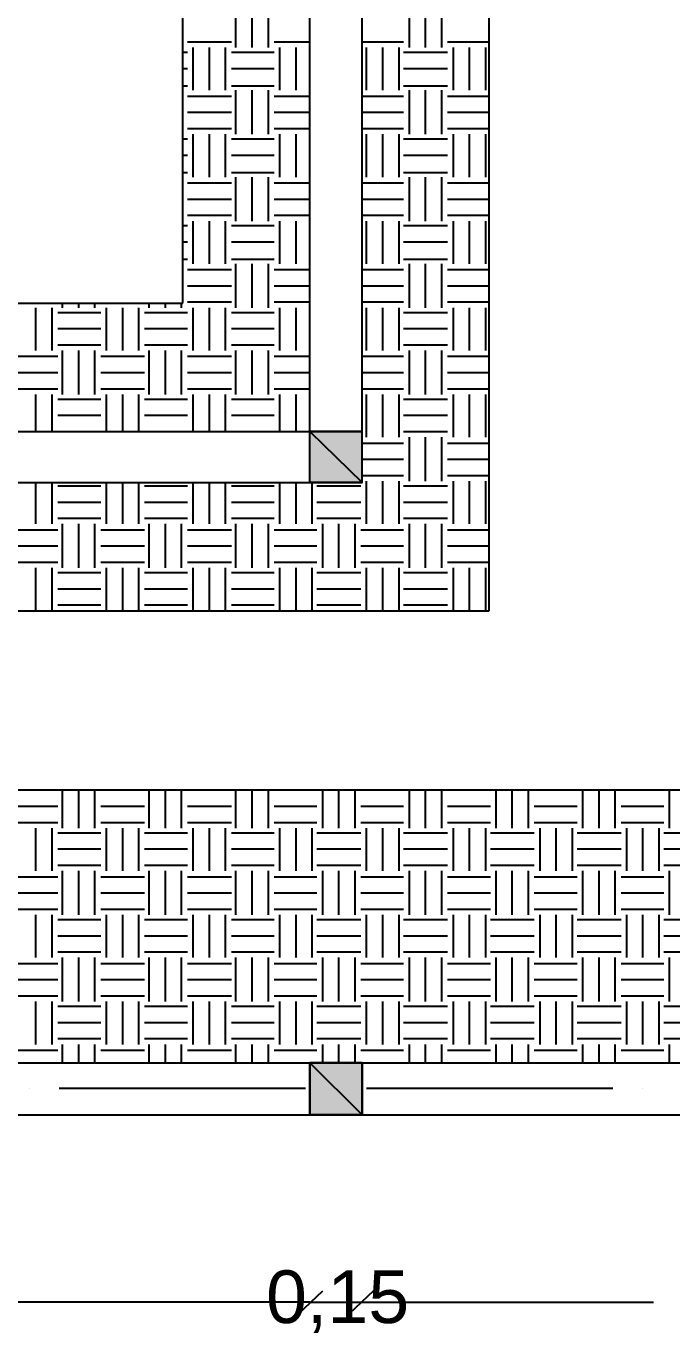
# Model space of a CAD drawing. Header units: millimetres. Extents: x 3504 to 3889, y 1729 to 1927.
# Drawn here: x 3692.87 to 3716.51, y 1728.92 to 1776.76 of the extents above; entities that cross this region are included whole.
import ezdxf

# ---------------------------------------------------------------- set-up
doc = ezdxf.new("R2010")
doc.units = ezdxf.units.MM
doc.styles.add('Arial$001H0', font='arial.ttf')

msp = doc.modelspace()

# ---------------------------------------------------------------- hatches: boundary and pattern name
at = {"true_color": 0x000000}
h = msp.add_hatch(color=18, dxfattribs=at)
h.paths.add_polyline_path([(3705.166, 1761.919), (3703.261, 1761.919), (3705.166, 1760.056)])
h.paths.add_polyline_path([(3703.261, 1761.919), (3705.166, 1760.056), (3703.261, 1760.056)])
h = msp.add_hatch(color=18, dxfattribs=at)
h.paths.add_polyline_path([(3705.166, 1738.805), (3703.261, 1738.805), (3705.166, 1736.9)])
h.paths.add_polyline_path([(3703.261, 1738.805), (3705.166, 1736.9), (3703.261, 1736.9)])

# ---------------------------------------------------------------- linework, layer by layer
at = {"color": 18, "linetype": 'Continuous', "lineweight": -2, "true_color": 0x000000}
for p, q in [((3703.261, 1760.056), (3703.261, 1801.289)), ((3705.166, 1760.056), (3705.166, 1801.289)), ((3709.823, 1755.357), (3709.823, 1795.108)), ((3698.604, 1766.618), (3698.604, 1794.727)), ((3700.552, 1775.973), (3700.552, 1777.582)), ((3701.144, 1775.973), (3701.144, 1777.582)), ((3701.737, 1775.973), (3701.737, 1777.582)), ((3706.902, 1775.973), (3706.902, 1777.582)), ((3707.494, 1775.973), (3707.494, 1777.582)), ((3708.087, 1775.973), (3708.087, 1777.582)), ((3698.774, 1776.185), (3700.382, 1776.185)), ((3701.949, 1776.185), (3703.261, 1776.185)), ((3705.166, 1776.185), (3706.69, 1776.185)), ((3708.299, 1776.185), (3709.823, 1776.185)), ((3698.604, 1775.804), (3698.774, 1775.804)), ((3698.985, 1774.407), (3698.985, 1775.973)), ((3699.578, 1774.407), (3699.578, 1775.973)), ((3700.171, 1774.407), (3700.171, 1775.973)), ((3700.382, 1775.804), (3701.949, 1775.804)), ((3702.16, 1774.407), (3702.16, 1775.973)), ((3702.753, 1774.407), (3702.753, 1775.973)), ((3705.335, 1774.407), (3705.335, 1775.973)), ((3705.928, 1774.407), (3705.928, 1775.973)), ((3706.521, 1774.407), (3706.521, 1775.973)), ((3706.69, 1775.804), (3708.299, 1775.804)), ((3708.51, 1774.407), (3708.51, 1775.973)), ((3709.103, 1774.407), (3709.103, 1775.973)), ((3709.696, 1774.407), (3709.696, 1775.973)), ((3698.604, 1775.211), (3698.774, 1775.211)), ((3700.382, 1775.211), (3701.949, 1775.211)), ((3706.69, 1775.211), (3708.299, 1775.211)), ((3698.604, 1774.576), (3698.774, 1774.576)), ((3700.382, 1774.576), (3701.949, 1774.576)), ((3700.552, 1772.798), (3700.552, 1774.407)), ((3701.144, 1772.798), (3701.144, 1774.407)), ((3701.737, 1772.798), (3701.737, 1774.407)), ((3706.69, 1774.576), (3708.299, 1774.576)), ((3706.902, 1772.798), (3706.902, 1774.407)), ((3707.494, 1772.798), (3707.494, 1774.407)), ((3708.087, 1772.798), (3708.087, 1774.407)), ((3698.774, 1774.195), (3700.382, 1774.195)), ((3701.949, 1774.195), (3703.261, 1774.195)), ((3705.166, 1774.195), (3706.69, 1774.195)), ((3708.299, 1774.195), (3709.823, 1774.195)), ((3698.774, 1773.603), (3700.382, 1773.603)), ((3701.949, 1773.603), (3703.261, 1773.603)), ((3705.166, 1773.603), (3706.69, 1773.603)), ((3708.299, 1773.603), (3709.823, 1773.603)), ((3698.774, 1773.01), (3700.382, 1773.01)), ((3698.985, 1771.232), (3698.985, 1772.798)), ((3699.578, 1771.232), (3699.578, 1772.798)), ((3700.171, 1771.232), (3700.171, 1772.798)), ((3701.949, 1773.01), (3703.261, 1773.01)), ((3702.16, 1771.232), (3702.16, 1772.798)), ((3702.753, 1771.232), (3702.753, 1772.798)), ((3705.166, 1773.01), (3706.69, 1773.01)), ((3705.335, 1771.232), (3705.335, 1772.798)), ((3705.928, 1771.232), (3705.928, 1772.798)), ((3706.521, 1771.232), (3706.521, 1772.798)), ((3708.299, 1773.01), (3709.823, 1773.01)), ((3708.51, 1771.232), (3708.51, 1772.798)), ((3709.103, 1771.232), (3709.103, 1772.798)), ((3709.696, 1771.232), (3709.696, 1772.798)), ((3698.604, 1772.629), (3698.774, 1772.629)), ((3700.382, 1772.629), (3701.949, 1772.629)), ((3706.69, 1772.629), (3708.299, 1772.629)), ((3698.604, 1772.036), (3698.774, 1772.036)), ((3700.382, 1772.036), (3701.949, 1772.036)), ((3706.69, 1772.036), (3708.299, 1772.036)), ((3698.604, 1771.401), (3698.774, 1771.401)), ((3700.382, 1771.401), (3701.949, 1771.401)), ((3706.69, 1771.401), (3708.299, 1771.401)), ((3698.774, 1771.02), (3700.382, 1771.02)), ((3700.552, 1769.623), (3700.552, 1771.232)), ((3701.144, 1769.623), (3701.144, 1771.232)), ((3701.737, 1769.623), (3701.737, 1771.232)), ((3701.949, 1771.02), (3703.261, 1771.02)), ((3705.166, 1771.02), (3706.69, 1771.02)), ((3706.902, 1769.623), (3706.902, 1771.232)), ((3707.494, 1769.623), (3707.494, 1771.232)), ((3708.087, 1769.623), (3708.087, 1771.232)), ((3708.299, 1771.02), (3709.823, 1771.02)), ((3698.774, 1770.428), (3700.382, 1770.428)), ((3701.949, 1770.428), (3703.261, 1770.428)), ((3705.166, 1770.428), (3706.69, 1770.428)), ((3708.299, 1770.428), (3709.823, 1770.428)), ((3698.604, 1769.454), (3698.774, 1769.454)), ((3698.774, 1769.835), (3700.382, 1769.835)), ((3698.985, 1768.057), (3698.985, 1769.623)), ((3699.578, 1768.057), (3699.578, 1769.623)), ((3700.171, 1768.057), (3700.171, 1769.623)), ((3700.382, 1769.454), (3701.949, 1769.454)), ((3701.949, 1769.835), (3703.261, 1769.835)), ((3702.16, 1768.057), (3702.16, 1769.623)), ((3702.753, 1768.057), (3702.753, 1769.623)), ((3705.166, 1769.835), (3706.69, 1769.835)), ((3705.335, 1768.057), (3705.335, 1769.623)), ((3705.928, 1768.057), (3705.928, 1769.623)), ((3706.521, 1768.057), (3706.521, 1769.623)), ((3706.69, 1769.454), (3708.299, 1769.454)), ((3708.299, 1769.835), (3709.823, 1769.835)), ((3708.51, 1768.057), (3708.51, 1769.623)), ((3709.103, 1768.057), (3709.103, 1769.623)), ((3709.696, 1768.057), (3709.696, 1769.623)), ((3698.604, 1768.861), (3698.774, 1768.861)), ((3700.382, 1768.861), (3701.949, 1768.861)), ((3706.69, 1768.861), (3708.299, 1768.861)), ((3698.604, 1768.226), (3698.774, 1768.226)), ((3700.382, 1768.226), (3701.949, 1768.226)), ((3700.552, 1766.448), (3700.552, 1768.057)), ((3701.144, 1766.448), (3701.144, 1768.057)), ((3701.737, 1766.448), (3701.737, 1768.057)), ((3706.69, 1768.226), (3708.299, 1768.226)), ((3706.902, 1766.448), (3706.902, 1768.057)), ((3707.494, 1766.448), (3707.494, 1768.057)), ((3708.087, 1766.448), (3708.087, 1768.057)), ((3698.774, 1767.845), (3700.382, 1767.845)), ((3701.949, 1767.845), (3703.261, 1767.845)), ((3705.166, 1767.845), (3706.69, 1767.845)), ((3708.299, 1767.845), (3709.823, 1767.845)), ((3698.774, 1767.253), (3700.382, 1767.253)), ((3701.949, 1767.253), (3703.261, 1767.253)), ((3705.166, 1767.253), (3706.69, 1767.253)), ((3708.299, 1767.253), (3709.823, 1767.253)), ((3672.95, 1766.618), (3698.604, 1766.618)), ((3672.95, 1766.618), (3698.604, 1766.618)), ((3694.202, 1766.448), (3694.202, 1766.618)), ((3694.794, 1766.448), (3694.794, 1766.618)), ((3695.387, 1766.448), (3695.387, 1766.618)), ((3697.377, 1766.448), (3697.377, 1766.618)), ((3697.969, 1766.448), (3697.969, 1766.618)), ((3698.562, 1766.448), (3698.562, 1766.618)), ((3698.774, 1766.66), (3700.382, 1766.66)), ((3701.949, 1766.66), (3703.261, 1766.66)), ((3705.166, 1766.66), (3706.69, 1766.66)), ((3708.299, 1766.66), (3709.823, 1766.66)), ((3693.228, 1764.882), (3693.228, 1766.448)), ((3693.821, 1764.882), (3693.821, 1766.448)), ((3694.032, 1766.279), (3695.599, 1766.279)), ((3695.81, 1764.882), (3695.81, 1766.448)), ((3696.403, 1764.882), (3696.403, 1766.448)), ((3696.996, 1764.882), (3696.996, 1766.448)), ((3697.207, 1766.279), (3698.774, 1766.279)), ((3698.985, 1764.882), (3698.985, 1766.448)), ((3699.578, 1764.882), (3699.578, 1766.448)), ((3700.171, 1764.882), (3700.171, 1766.448)), ((3700.382, 1766.279), (3701.949, 1766.279)), ((3702.16, 1764.882), (3702.16, 1766.448)), ((3702.753, 1764.882), (3702.753, 1766.448)), ((3705.335, 1764.882), (3705.335, 1766.448)), ((3705.928, 1764.882), (3705.928, 1766.448)), ((3706.521, 1764.882), (3706.521, 1766.448)), ((3706.69, 1766.279), (3708.299, 1766.279)), ((3708.51, 1764.882), (3708.51, 1766.448)), ((3709.103, 1764.882), (3709.103, 1766.448)), ((3709.696, 1764.882), (3709.696, 1766.448)), ((3694.032, 1765.686), (3695.599, 1765.686)), ((3697.207, 1765.686), (3698.774, 1765.686)), ((3700.382, 1765.686), (3701.949, 1765.686)), ((3706.69, 1765.686), (3708.299, 1765.686)), ((3692.424, 1764.67), (3694.032, 1764.67)), ((3694.032, 1765.094), (3695.599, 1765.094)), ((3694.202, 1763.273), (3694.202, 1764.882)), ((3694.794, 1763.273), (3694.794, 1764.882)), ((3695.387, 1763.273), (3695.387, 1764.882)), ((3695.599, 1764.67), (3697.207, 1764.67)), ((3697.207, 1765.094), (3698.774, 1765.094)), ((3697.377, 1763.273), (3697.377, 1764.882)), ((3697.969, 1763.273), (3697.969, 1764.882)), ((3698.562, 1763.273), (3698.562, 1764.882)), ((3698.774, 1764.67), (3700.382, 1764.67)), ((3700.382, 1765.094), (3701.949, 1765.094)), ((3700.552, 1763.273), (3700.552, 1764.882)), ((3701.144, 1763.273), (3701.144, 1764.882)), ((3701.737, 1763.273), (3701.737, 1764.882)), ((3701.949, 1764.67), (3703.261, 1764.67)), ((3705.166, 1764.67), (3706.69, 1764.67)), ((3706.69, 1765.094), (3708.299, 1765.094)), ((3706.902, 1763.273), (3706.902, 1764.882)), ((3707.494, 1763.273), (3707.494, 1764.882)), ((3708.087, 1763.273), (3708.087, 1764.882)), ((3708.299, 1764.67), (3709.823, 1764.67)), ((3692.424, 1764.078), (3694.032, 1764.078)), ((3695.599, 1764.078), (3697.207, 1764.078)), ((3698.774, 1764.078), (3700.382, 1764.078)), ((3701.949, 1764.078), (3703.261, 1764.078)), ((3705.166, 1764.078), (3706.69, 1764.078)), ((3708.299, 1764.078), (3709.823, 1764.078)), ((3692.424, 1763.485), (3694.032, 1763.485)), ((3693.228, 1761.919), (3693.228, 1763.273)), ((3693.821, 1761.919), (3693.821, 1763.273)), ((3695.599, 1763.485), (3697.207, 1763.485)), ((3695.81, 1761.919), (3695.81, 1763.273)), ((3696.403, 1761.919), (3696.403, 1763.273)), ((3696.996, 1761.919), (3696.996, 1763.273)), ((3698.774, 1763.485), (3700.382, 1763.485)), ((3698.985, 1761.919), (3698.985, 1763.273)), ((3699.578, 1761.919), (3699.578, 1763.273)), ((3700.171, 1761.919), (3700.171, 1763.273)), ((3701.949, 1763.485), (3703.261, 1763.485)), ((3702.16, 1761.919), (3702.16, 1763.273)), ((3702.753, 1761.919), (3702.753, 1763.273)), ((3705.166, 1763.485), (3706.69, 1763.485)), ((3705.335, 1761.707), (3705.335, 1763.273)), ((3705.928, 1761.707), (3705.928, 1763.273)), ((3706.521, 1761.707), (3706.521, 1763.273)), ((3708.299, 1763.485), (3709.823, 1763.485)), ((3708.51, 1761.707), (3708.51, 1763.273)), ((3709.103, 1761.707), (3709.103, 1763.273)), ((3709.696, 1761.707), (3709.696, 1763.273)), ((3694.032, 1763.104), (3695.599, 1763.104)), ((3697.207, 1763.104), (3698.774, 1763.104)), ((3700.382, 1763.104), (3701.949, 1763.104)), ((3706.69, 1763.104), (3708.299, 1763.104)), ((3694.032, 1762.511), (3695.599, 1762.511)), ((3697.207, 1762.511), (3698.774, 1762.511)), ((3700.382, 1762.511), (3701.949, 1762.511)), ((3706.69, 1762.511), (3708.299, 1762.511)), ((3572.028, 1761.919), (3705.166, 1761.919)), ((3706.69, 1761.919), (3708.299, 1761.919)), ((3705.166, 1761.495), (3706.69, 1761.495)), ((3706.902, 1760.098), (3706.902, 1761.707)), ((3707.494, 1760.098), (3707.494, 1761.707)), ((3708.087, 1760.098), (3708.087, 1761.707)), ((3708.299, 1761.495), (3709.823, 1761.495)), ((3705.166, 1760.903), (3706.69, 1760.903)), ((3708.299, 1760.903), (3709.823, 1760.903)), ((3572.028, 1760.056), (3705.166, 1760.056)), ((3693.228, 1758.532), (3693.228, 1760.056)), ((3693.821, 1758.532), (3693.821, 1760.056)), ((3694.032, 1759.929), (3695.599, 1759.929)), ((3695.81, 1758.532), (3695.81, 1760.056)), ((3696.403, 1758.532), (3696.403, 1760.056)), ((3696.996, 1758.532), (3696.996, 1760.056)), ((3697.207, 1759.929), (3698.774, 1759.929)), ((3698.985, 1758.532), (3698.985, 1760.056)), ((3699.578, 1758.532), (3699.578, 1760.056)), ((3700.171, 1758.532), (3700.171, 1760.056)), ((3700.382, 1759.929), (3701.949, 1759.929)), ((3702.16, 1758.532), (3702.16, 1760.056)), ((3702.753, 1758.532), (3702.753, 1760.056)), ((3703.346, 1758.532), (3703.346, 1760.056)), ((3703.515, 1759.929), (3705.124, 1759.929)), ((3705.166, 1760.31), (3706.69, 1760.31)), ((3705.335, 1758.532), (3705.335, 1760.098)), ((3705.928, 1758.532), (3705.928, 1760.098)), ((3706.521, 1758.532), (3706.521, 1760.098)), ((3706.69, 1759.929), (3708.299, 1759.929)), ((3708.299, 1760.31), (3709.823, 1760.31)), ((3708.51, 1758.532), (3708.51, 1760.098)), ((3709.103, 1758.532), (3709.103, 1760.098)), ((3709.696, 1758.532), (3709.696, 1760.098)), ((3694.032, 1759.336), (3695.599, 1759.336)), ((3697.207, 1759.336), (3698.774, 1759.336)), ((3700.382, 1759.336), (3701.949, 1759.336)), ((3703.515, 1759.336), (3705.124, 1759.336)), ((3706.69, 1759.336), (3708.299, 1759.336)), ((3694.032, 1758.744), (3695.599, 1758.744)), ((3694.202, 1756.923), (3694.202, 1758.532)), ((3694.794, 1756.923), (3694.794, 1758.532)), ((3695.387, 1756.923), (3695.387, 1758.532)), ((3697.207, 1758.744), (3698.774, 1758.744)), ((3697.377, 1756.923), (3697.377, 1758.532)), ((3697.969, 1756.923), (3697.969, 1758.532)), ((3698.562, 1756.923), (3698.562, 1758.532)), ((3700.382, 1758.744), (3701.949, 1758.744)), ((3700.552, 1756.923), (3700.552, 1758.532)), ((3701.144, 1756.923), (3701.144, 1758.532)), ((3701.737, 1756.923), (3701.737, 1758.532)), ((3703.515, 1758.744), (3705.124, 1758.744)), ((3703.727, 1756.923), (3703.727, 1758.532)), ((3704.319, 1756.923), (3704.319, 1758.532)), ((3704.912, 1756.923), (3704.912, 1758.532)), ((3706.69, 1758.744), (3708.299, 1758.744)), ((3706.902, 1756.923), (3706.902, 1758.532)), ((3707.494, 1756.923), (3707.494, 1758.532)), ((3708.087, 1756.923), (3708.087, 1758.532)), ((3692.424, 1758.32), (3694.032, 1758.32)), ((3695.599, 1758.32), (3697.207, 1758.32)), ((3698.774, 1758.32), (3700.382, 1758.32)), ((3701.949, 1758.32), (3703.515, 1758.32)), ((3705.124, 1758.32), (3706.69, 1758.32)), ((3708.299, 1758.32), (3709.823, 1758.32)), ((3692.424, 1757.728), (3694.032, 1757.728)), ((3695.599, 1757.728), (3697.207, 1757.728)), ((3698.774, 1757.728), (3700.382, 1757.728)), ((3701.949, 1757.728), (3703.515, 1757.728)), ((3705.124, 1757.728), (3706.69, 1757.728)), ((3708.299, 1757.728), (3709.823, 1757.728)), ((3692.424, 1757.135), (3694.032, 1757.135)), ((3695.599, 1757.135), (3697.207, 1757.135)), ((3698.774, 1757.135), (3700.382, 1757.135)), ((3701.949, 1757.135), (3703.515, 1757.135)), ((3705.124, 1757.135), (3706.69, 1757.135)), ((3708.299, 1757.135), (3709.823, 1757.135)), ((3693.228, 1755.357), (3693.228, 1756.923)), ((3693.821, 1755.357), (3693.821, 1756.923)), ((3694.032, 1756.754), (3695.599, 1756.754)), ((3695.81, 1755.357), (3695.81, 1756.923)), ((3696.403, 1755.357), (3696.403, 1756.923)), ((3696.996, 1755.357), (3696.996, 1756.923)), ((3697.207, 1756.754), (3698.774, 1756.754)), ((3698.985, 1755.357), (3698.985, 1756.923)), ((3699.578, 1755.357), (3699.578, 1756.923)), ((3700.171, 1755.357), (3700.171, 1756.923)), ((3700.382, 1756.754), (3701.949, 1756.754)), ((3702.16, 1755.357), (3702.16, 1756.923)), ((3702.753, 1755.357), (3702.753, 1756.923)), ((3703.346, 1755.357), (3703.346, 1756.923)), ((3703.515, 1756.754), (3705.124, 1756.754)), ((3705.335, 1755.357), (3705.335, 1756.923)), ((3705.928, 1755.357), (3705.928, 1756.923)), ((3706.521, 1755.357), (3706.521, 1756.923)), ((3706.69, 1756.754), (3708.299, 1756.754)), ((3708.51, 1755.357), (3708.51, 1756.923)), ((3709.103, 1755.357), (3709.103, 1756.923)), ((3709.696, 1755.357), (3709.696, 1756.923)), ((3694.032, 1756.161), (3695.599, 1756.161)), ((3697.207, 1756.161), (3698.774, 1756.161)), ((3700.382, 1756.161), (3701.949, 1756.161)), ((3703.515, 1756.161), (3705.124, 1756.161)), ((3706.69, 1756.161), (3708.299, 1756.161)), ((3694.032, 1755.569), (3695.599, 1755.569)), ((3697.207, 1755.569), (3698.774, 1755.569)), ((3700.382, 1755.569), (3701.949, 1755.569)), ((3703.515, 1755.569), (3705.124, 1755.569)), ((3706.69, 1755.569), (3708.299, 1755.569)), ((3672.95, 1755.357), (3709.823, 1755.357)), ((3672.95, 1748.795), (3723.92, 1748.795)), ((3694.202, 1747.398), (3694.202, 1748.795)), ((3694.794, 1747.398), (3694.794, 1748.795)), ((3695.387, 1747.398), (3695.387, 1748.795)), ((3697.377, 1747.398), (3697.377, 1748.795)), ((3697.969, 1747.398), (3697.969, 1748.795)), ((3698.562, 1747.398), (3698.562, 1748.795)), ((3700.552, 1747.398), (3700.552, 1748.795)), ((3701.144, 1747.398), (3701.144, 1748.795)), ((3701.737, 1747.398), (3701.737, 1748.795)), ((3703.727, 1747.398), (3703.727, 1748.795)), ((3704.319, 1747.398), (3704.319, 1748.795)), ((3704.912, 1747.398), (3704.912, 1748.795)), ((3706.902, 1747.398), (3706.902, 1748.795)), ((3707.494, 1747.398), (3707.494, 1748.795)), ((3708.087, 1747.398), (3708.087, 1748.795)), ((3710.077, 1747.398), (3710.077, 1748.795)), ((3710.669, 1747.398), (3710.669, 1748.795)), ((3711.262, 1747.398), (3711.262, 1748.795)), ((3713.252, 1747.398), (3713.252, 1748.795)), ((3713.844, 1747.398), (3713.844, 1748.795)), ((3714.437, 1747.398), (3714.437, 1748.795)), ((3716.427, 1747.398), (3716.427, 1748.795)), ((3692.424, 1748.203), (3694.032, 1748.203)), ((3695.599, 1748.203), (3697.207, 1748.203)), ((3698.774, 1748.203), (3700.382, 1748.203)), ((3701.949, 1748.203), (3703.515, 1748.203)), ((3705.124, 1748.203), (3706.69, 1748.203)), ((3708.299, 1748.203), (3709.865, 1748.203)), ((3711.474, 1748.203), (3713.04, 1748.203)), ((3714.649, 1748.203), (3716.215, 1748.203)), ((3692.424, 1747.61), (3694.032, 1747.61)), ((3695.599, 1747.61), (3697.207, 1747.61)), ((3698.774, 1747.61), (3700.382, 1747.61)), ((3701.949, 1747.61), (3703.515, 1747.61)), ((3705.124, 1747.61), (3706.69, 1747.61)), ((3708.299, 1747.61), (3709.865, 1747.61)), ((3711.474, 1747.61), (3713.04, 1747.61)), ((3714.649, 1747.61), (3716.215, 1747.61)), ((3693.228, 1745.832), (3693.228, 1747.398)), ((3693.821, 1745.832), (3693.821, 1747.398)), ((3694.032, 1747.229), (3695.599, 1747.229)), ((3695.81, 1745.832), (3695.81, 1747.398)), ((3696.403, 1745.832), (3696.403, 1747.398)), ((3696.996, 1745.832), (3696.996, 1747.398)), ((3697.207, 1747.229), (3698.774, 1747.229)), ((3698.985, 1745.832), (3698.985, 1747.398)), ((3699.578, 1745.832), (3699.578, 1747.398)), ((3700.171, 1745.832), (3700.171, 1747.398)), ((3700.382, 1747.229), (3701.949, 1747.229)), ((3702.16, 1745.832), (3702.16, 1747.398)), ((3702.753, 1745.832), (3702.753, 1747.398)), ((3703.346, 1745.832), (3703.346, 1747.398)), ((3703.515, 1747.229), (3705.124, 1747.229)), ((3705.335, 1745.832), (3705.335, 1747.398)), ((3705.928, 1745.832), (3705.928, 1747.398)), ((3706.521, 1745.832), (3706.521, 1747.398)), ((3706.69, 1747.229), (3708.299, 1747.229)), ((3708.51, 1745.832), (3708.51, 1747.398)), ((3709.103, 1745.832), (3709.103, 1747.398)), ((3709.696, 1745.832), (3709.696, 1747.398)), ((3709.865, 1747.229), (3711.474, 1747.229)), ((3711.685, 1745.832), (3711.685, 1747.398)), ((3712.278, 1745.832), (3712.278, 1747.398)), ((3712.871, 1745.832), (3712.871, 1747.398)), ((3713.04, 1747.229), (3714.649, 1747.229)), ((3714.86, 1745.832), (3714.86, 1747.398)), ((3715.453, 1745.832), (3715.453, 1747.398)), ((3716.046, 1745.832), (3716.046, 1747.398)), ((3716.215, 1747.229), (3717.824, 1747.229)), ((3694.032, 1746.636), (3695.599, 1746.636)), ((3697.207, 1746.636), (3698.774, 1746.636)), ((3700.382, 1746.636), (3701.949, 1746.636)), ((3703.515, 1746.636), (3705.124, 1746.636)), ((3706.69, 1746.636), (3708.299, 1746.636)), ((3709.865, 1746.636), (3711.474, 1746.636)), ((3713.04, 1746.636), (3714.649, 1746.636)), ((3716.215, 1746.636), (3717.824, 1746.636)), ((3694.032, 1746.044), (3695.599, 1746.044)), ((3697.207, 1746.044), (3698.774, 1746.044)), ((3700.382, 1746.044), (3701.949, 1746.044)), ((3703.515, 1746.044), (3705.124, 1746.044)), ((3706.69, 1746.044), (3708.299, 1746.044)), ((3709.865, 1746.044), (3711.474, 1746.044)), ((3713.04, 1746.044), (3714.649, 1746.044)), ((3716.215, 1746.044), (3717.824, 1746.044)), ((3692.424, 1745.62), (3694.032, 1745.62)), ((3694.202, 1744.223), (3694.202, 1745.832)), ((3694.794, 1744.223), (3694.794, 1745.832)), ((3695.387, 1744.223), (3695.387, 1745.832)), ((3695.599, 1745.62), (3697.207, 1745.62)), ((3697.377, 1744.223), (3697.377, 1745.832)), ((3697.969, 1744.223), (3697.969, 1745.832)), ((3698.562, 1744.223), (3698.562, 1745.832)), ((3698.774, 1745.62), (3700.382, 1745.62)), ((3700.552, 1744.223), (3700.552, 1745.832)), ((3701.144, 1744.223), (3701.144, 1745.832)), ((3701.737, 1744.223), (3701.737, 1745.832)), ((3701.949, 1745.62), (3703.515, 1745.62)), ((3703.727, 1744.223), (3703.727, 1745.832)), ((3704.319, 1744.223), (3704.319, 1745.832)), ((3704.912, 1744.223), (3704.912, 1745.832)), ((3705.124, 1745.62), (3706.69, 1745.62)), ((3706.902, 1744.223), (3706.902, 1745.832)), ((3707.494, 1744.223), (3707.494, 1745.832)), ((3708.087, 1744.223), (3708.087, 1745.832)), ((3708.299, 1745.62), (3709.865, 1745.62)), ((3710.077, 1744.223), (3710.077, 1745.832)), ((3710.669, 1744.223), (3710.669, 1745.832)), ((3711.262, 1744.223), (3711.262, 1745.832)), ((3711.474, 1745.62), (3713.04, 1745.62)), ((3713.252, 1744.223), (3713.252, 1745.832)), ((3713.844, 1744.223), (3713.844, 1745.832)), ((3714.437, 1744.223), (3714.437, 1745.832)), ((3714.649, 1745.62), (3716.215, 1745.62)), ((3716.427, 1744.223), (3716.427, 1745.832)), ((3692.424, 1745.028), (3694.032, 1745.028)), ((3695.599, 1745.028), (3697.207, 1745.028)), ((3698.774, 1745.028), (3700.382, 1745.028)), ((3701.949, 1745.028), (3703.515, 1745.028)), ((3705.124, 1745.028), (3706.69, 1745.028)), ((3708.299, 1745.028), (3709.865, 1745.028)), ((3711.474, 1745.028), (3713.04, 1745.028)), ((3714.649, 1745.028), (3716.215, 1745.028)), ((3692.424, 1744.435), (3694.032, 1744.435)), ((3693.228, 1742.657), (3693.228, 1744.223)), ((3693.821, 1742.657), (3693.821, 1744.223)), ((3695.599, 1744.435), (3697.207, 1744.435)), ((3695.81, 1742.657), (3695.81, 1744.223)), ((3696.403, 1742.657), (3696.403, 1744.223)), ((3696.996, 1742.657), (3696.996, 1744.223)), ((3698.774, 1744.435), (3700.382, 1744.435)), ((3698.985, 1742.657), (3698.985, 1744.223)), ((3699.578, 1742.657), (3699.578, 1744.223)), ((3700.171, 1742.657), (3700.171, 1744.223)), ((3701.949, 1744.435), (3703.515, 1744.435)), ((3702.16, 1742.657), (3702.16, 1744.223)), ((3702.753, 1742.657), (3702.753, 1744.223)), ((3703.346, 1742.657), (3703.346, 1744.223)), ((3705.124, 1744.435), (3706.69, 1744.435)), ((3705.335, 1742.657), (3705.335, 1744.223)), ((3705.928, 1742.657), (3705.928, 1744.223)), ((3706.521, 1742.657), (3706.521, 1744.223)), ((3708.299, 1744.435), (3709.865, 1744.435)), ((3708.51, 1742.657), (3708.51, 1744.223)), ((3709.103, 1742.657), (3709.103, 1744.223)), ((3709.696, 1742.657), (3709.696, 1744.223)), ((3711.474, 1744.435), (3713.04, 1744.435)), ((3711.685, 1742.657), (3711.685, 1744.223)), ((3712.278, 1742.657), (3712.278, 1744.223)), ((3712.871, 1742.657), (3712.871, 1744.223)), ((3714.649, 1744.435), (3716.215, 1744.435)), ((3714.86, 1742.657), (3714.86, 1744.223)), ((3715.453, 1742.657), (3715.453, 1744.223)), ((3716.046, 1742.657), (3716.046, 1744.223)), ((3694.032, 1744.054), (3695.599, 1744.054)), ((3697.207, 1744.054), (3698.774, 1744.054)), ((3700.382, 1744.054), (3701.949, 1744.054)), ((3703.515, 1744.054), (3705.124, 1744.054)), ((3706.69, 1744.054), (3708.299, 1744.054)), ((3709.865, 1744.054), (3711.474, 1744.054)), ((3713.04, 1744.054), (3714.649, 1744.054)), ((3716.215, 1744.054), (3717.824, 1744.054)), ((3694.032, 1743.461), (3695.599, 1743.461)), ((3697.207, 1743.461), (3698.774, 1743.461)), ((3700.382, 1743.461), (3701.949, 1743.461)), ((3703.515, 1743.461), (3705.124, 1743.461)), ((3706.69, 1743.461), (3708.299, 1743.461)), ((3709.865, 1743.461), (3711.474, 1743.461)), ((3713.04, 1743.461), (3714.649, 1743.461)), ((3716.215, 1743.461), (3717.824, 1743.461)), ((3694.032, 1742.869), (3695.599, 1742.869)), ((3694.202, 1741.048), (3694.202, 1742.657)), ((3694.794, 1741.048), (3694.794, 1742.657)), ((3695.387, 1741.048), (3695.387, 1742.657)), ((3697.207, 1742.869), (3698.774, 1742.869)), ((3697.377, 1741.048), (3697.377, 1742.657)), ((3697.969, 1741.048), (3697.969, 1742.657)), ((3698.562, 1741.048), (3698.562, 1742.657)), ((3700.382, 1742.869), (3701.949, 1742.869)), ((3700.552, 1741.048), (3700.552, 1742.657)), ((3701.144, 1741.048), (3701.144, 1742.657)), ((3701.737, 1741.048), (3701.737, 1742.657)), ((3703.515, 1742.869), (3705.124, 1742.869)), ((3703.727, 1741.048), (3703.727, 1742.657)), ((3704.319, 1741.048), (3704.319, 1742.657)), ((3704.912, 1741.048), (3704.912, 1742.657)), ((3706.69, 1742.869), (3708.299, 1742.869)), ((3706.902, 1741.048), (3706.902, 1742.657)), ((3707.494, 1741.048), (3707.494, 1742.657)), ((3708.087, 1741.048), (3708.087, 1742.657)), ((3709.865, 1742.869), (3711.474, 1742.869)), ((3710.077, 1741.048), (3710.077, 1742.657)), ((3710.669, 1741.048), (3710.669, 1742.657)), ((3711.262, 1741.048), (3711.262, 1742.657)), ((3713.04, 1742.869), (3714.649, 1742.869)), ((3713.252, 1741.048), (3713.252, 1742.657)), ((3713.844, 1741.048), (3713.844, 1742.657)), ((3714.437, 1741.048), (3714.437, 1742.657)), ((3716.215, 1742.869), (3717.824, 1742.869)), ((3716.427, 1741.048), (3716.427, 1742.657)), ((3692.424, 1742.445), (3694.032, 1742.445)), ((3695.599, 1742.445), (3697.207, 1742.445)), ((3698.774, 1742.445), (3700.382, 1742.445)), ((3701.949, 1742.445), (3703.515, 1742.445)), ((3705.124, 1742.445), (3706.69, 1742.445)), ((3708.299, 1742.445), (3709.865, 1742.445)), ((3711.474, 1742.445), (3713.04, 1742.445)), ((3714.649, 1742.445), (3716.215, 1742.445)), ((3692.424, 1741.853), (3694.032, 1741.853)), ((3695.599, 1741.853), (3697.207, 1741.853)), ((3698.774, 1741.853), (3700.382, 1741.853)), ((3701.949, 1741.853), (3703.515, 1741.853)), ((3705.124, 1741.853), (3706.69, 1741.853)), ((3708.299, 1741.853), (3709.865, 1741.853)), ((3711.474, 1741.853), (3713.04, 1741.853)), ((3714.649, 1741.853), (3716.215, 1741.853)), ((3692.424, 1741.26), (3694.032, 1741.26)), ((3695.599, 1741.26), (3697.207, 1741.26)), ((3698.774, 1741.26), (3700.382, 1741.26)), ((3701.949, 1741.26), (3703.515, 1741.26)), ((3705.124, 1741.26), (3706.69, 1741.26)), ((3708.299, 1741.26), (3709.865, 1741.26)), ((3711.474, 1741.26), (3713.04, 1741.26)), ((3714.649, 1741.26), (3716.215, 1741.26)), ((3693.228, 1739.482), (3693.228, 1741.048)), ((3693.821, 1739.482), (3693.821, 1741.048)), ((3694.032, 1740.879), (3695.599, 1740.879)), ((3695.81, 1739.482), (3695.81, 1741.048)), ((3696.403, 1739.482), (3696.403, 1741.048)), ((3696.996, 1739.482), (3696.996, 1741.048)), ((3697.207, 1740.879), (3698.774, 1740.879)), ((3698.985, 1739.482), (3698.985, 1741.048)), ((3699.578, 1739.482), (3699.578, 1741.048)), ((3700.171, 1739.482), (3700.171, 1741.048)), ((3700.382, 1740.879), (3701.949, 1740.879)), ((3702.16, 1739.482), (3702.16, 1741.048)), ((3702.753, 1739.482), (3702.753, 1741.048)), ((3703.346, 1739.482), (3703.346, 1741.048)), ((3703.515, 1740.879), (3705.124, 1740.879)), ((3705.335, 1739.482), (3705.335, 1741.048)), ((3705.928, 1739.482), (3705.928, 1741.048)), ((3706.521, 1739.482), (3706.521, 1741.048)), ((3706.69, 1740.879), (3708.299, 1740.879)), ((3708.51, 1739.482), (3708.51, 1741.048)), ((3709.103, 1739.482), (3709.103, 1741.048)), ((3709.696, 1739.482), (3709.696, 1741.048)), ((3709.865, 1740.879), (3711.474, 1740.879)), ((3711.685, 1739.482), (3711.685, 1741.048)), ((3712.278, 1739.482), (3712.278, 1741.048)), ((3712.871, 1739.482), (3712.871, 1741.048)), ((3713.04, 1740.879), (3714.649, 1740.879)), ((3714.86, 1739.482), (3714.86, 1741.048)), ((3715.453, 1739.482), (3715.453, 1741.048)), ((3716.046, 1739.482), (3716.046, 1741.048)), ((3716.215, 1740.879), (3717.824, 1740.879)), ((3694.032, 1740.286), (3695.599, 1740.286)), ((3697.207, 1740.286), (3698.774, 1740.286)), ((3700.382, 1740.286), (3701.949, 1740.286)), ((3703.515, 1740.286), (3705.124, 1740.286)), ((3706.69, 1740.286), (3708.299, 1740.286)), ((3709.865, 1740.286), (3711.474, 1740.286)), ((3713.04, 1740.286), (3714.649, 1740.286)), ((3716.215, 1740.286), (3717.824, 1740.286)), ((3694.032, 1739.694), (3695.599, 1739.694)), ((3694.202, 1738.805), (3694.202, 1739.482)), ((3694.794, 1738.805), (3694.794, 1739.482)), ((3695.387, 1738.805), (3695.387, 1739.482)), ((3697.207, 1739.694), (3698.774, 1739.694)), ((3697.377, 1738.805), (3697.377, 1739.482)), ((3697.969, 1738.805), (3697.969, 1739.482)), ((3698.562, 1738.805), (3698.562, 1739.482)), ((3700.382, 1739.694), (3701.949, 1739.694)), ((3700.552, 1738.805), (3700.552, 1739.482)), ((3701.144, 1738.805), (3701.144, 1739.482)), ((3701.737, 1738.805), (3701.737, 1739.482)), ((3703.515, 1739.694), (3705.124, 1739.694)), ((3703.727, 1738.805), (3703.727, 1739.482)), ((3704.319, 1738.805), (3704.319, 1739.482)), ((3704.912, 1738.805), (3704.912, 1739.482)), ((3706.69, 1739.694), (3708.299, 1739.694)), ((3706.902, 1738.805), (3706.902, 1739.482)), ((3707.494, 1738.805), (3707.494, 1739.482)), ((3708.087, 1738.805), (3708.087, 1739.482)), ((3709.865, 1739.694), (3711.474, 1739.694)), ((3710.077, 1738.805), (3710.077, 1739.482)), ((3710.669, 1738.805), (3710.669, 1739.482)), ((3711.262, 1738.805), (3711.262, 1739.482)), ((3713.04, 1739.694), (3714.649, 1739.694)), ((3713.252, 1738.805), (3713.252, 1739.482)), ((3713.844, 1738.805), (3713.844, 1739.482)), ((3714.437, 1738.805), (3714.437, 1739.482)), ((3716.215, 1739.694), (3717.824, 1739.694)), ((3716.427, 1738.805), (3716.427, 1739.482)), ((3692.424, 1739.27), (3694.032, 1739.27)), ((3695.599, 1739.27), (3697.207, 1739.27)), ((3698.774, 1739.27), (3700.382, 1739.27)), ((3701.949, 1739.27), (3703.515, 1739.27)), ((3705.124, 1739.27), (3706.69, 1739.27)), ((3708.299, 1739.27), (3709.865, 1739.27)), ((3711.474, 1739.27), (3713.04, 1739.27)), ((3714.649, 1739.27), (3716.215, 1739.27)), ((3548.914, 1738.805), (3735.773, 1738.805)), ((3703.261, 1738.805), (3703.261, 1736.9)), ((3705.166, 1738.805), (3705.166, 1736.9)), ((3692.974, 1737.873), (3692.974, 1737.873)), ((3694.075, 1737.873), (3703.092, 1737.873)), ((3704.235, 1737.873), (3704.235, 1737.873)), ((3705.335, 1737.873), (3714.352, 1737.873)), ((3715.453, 1737.873), (3715.453, 1737.873)), ((3548.914, 1736.9), (3735.773, 1736.9)), ((3702.838, 1729.618), (3703.727, 1730.465)), ((3702.838, 1729.618), (3703.727, 1730.465)), ((3705.589, 1730.465), (3704.7, 1729.618)), ((3705.589, 1730.465), (3704.7, 1729.618)), ((3703.261, 1730.042), (3689.46, 1730.042)), ((3703.261, 1730.042), (3702.414, 1730.042)), ((3703.261, 1730.042), (3705.166, 1730.042)), ((3705.166, 1730.042), (3706.013, 1730.042)), ((3705.166, 1730.042), (3715.834, 1730.042))]:
    msp.add_line(p, q, dxfattribs=at)
for points in [[(3705.166, 1761.919), (3703.261, 1761.919), (3705.166, 1760.056)], [(3703.261, 1761.919), (3705.166, 1760.056), (3703.261, 1760.056)], [(3705.166, 1738.805), (3703.261, 1738.805), (3705.166, 1736.9)], [(3703.261, 1738.805), (3705.166, 1736.9), (3703.261, 1736.9)]]:
    msp.add_lwpolyline(points, close=True, dxfattribs=at)

# ---------------------------------------------------------------- texts
at = {"color": 18, "true_color": 0x000000, "style": 'Arial$001H0'}
msp.add_text('0,15', height=1.9281, dxfattribs=at).set_placement((3701.652, 1729.28))

doc.saveas('drawing.dxf')
